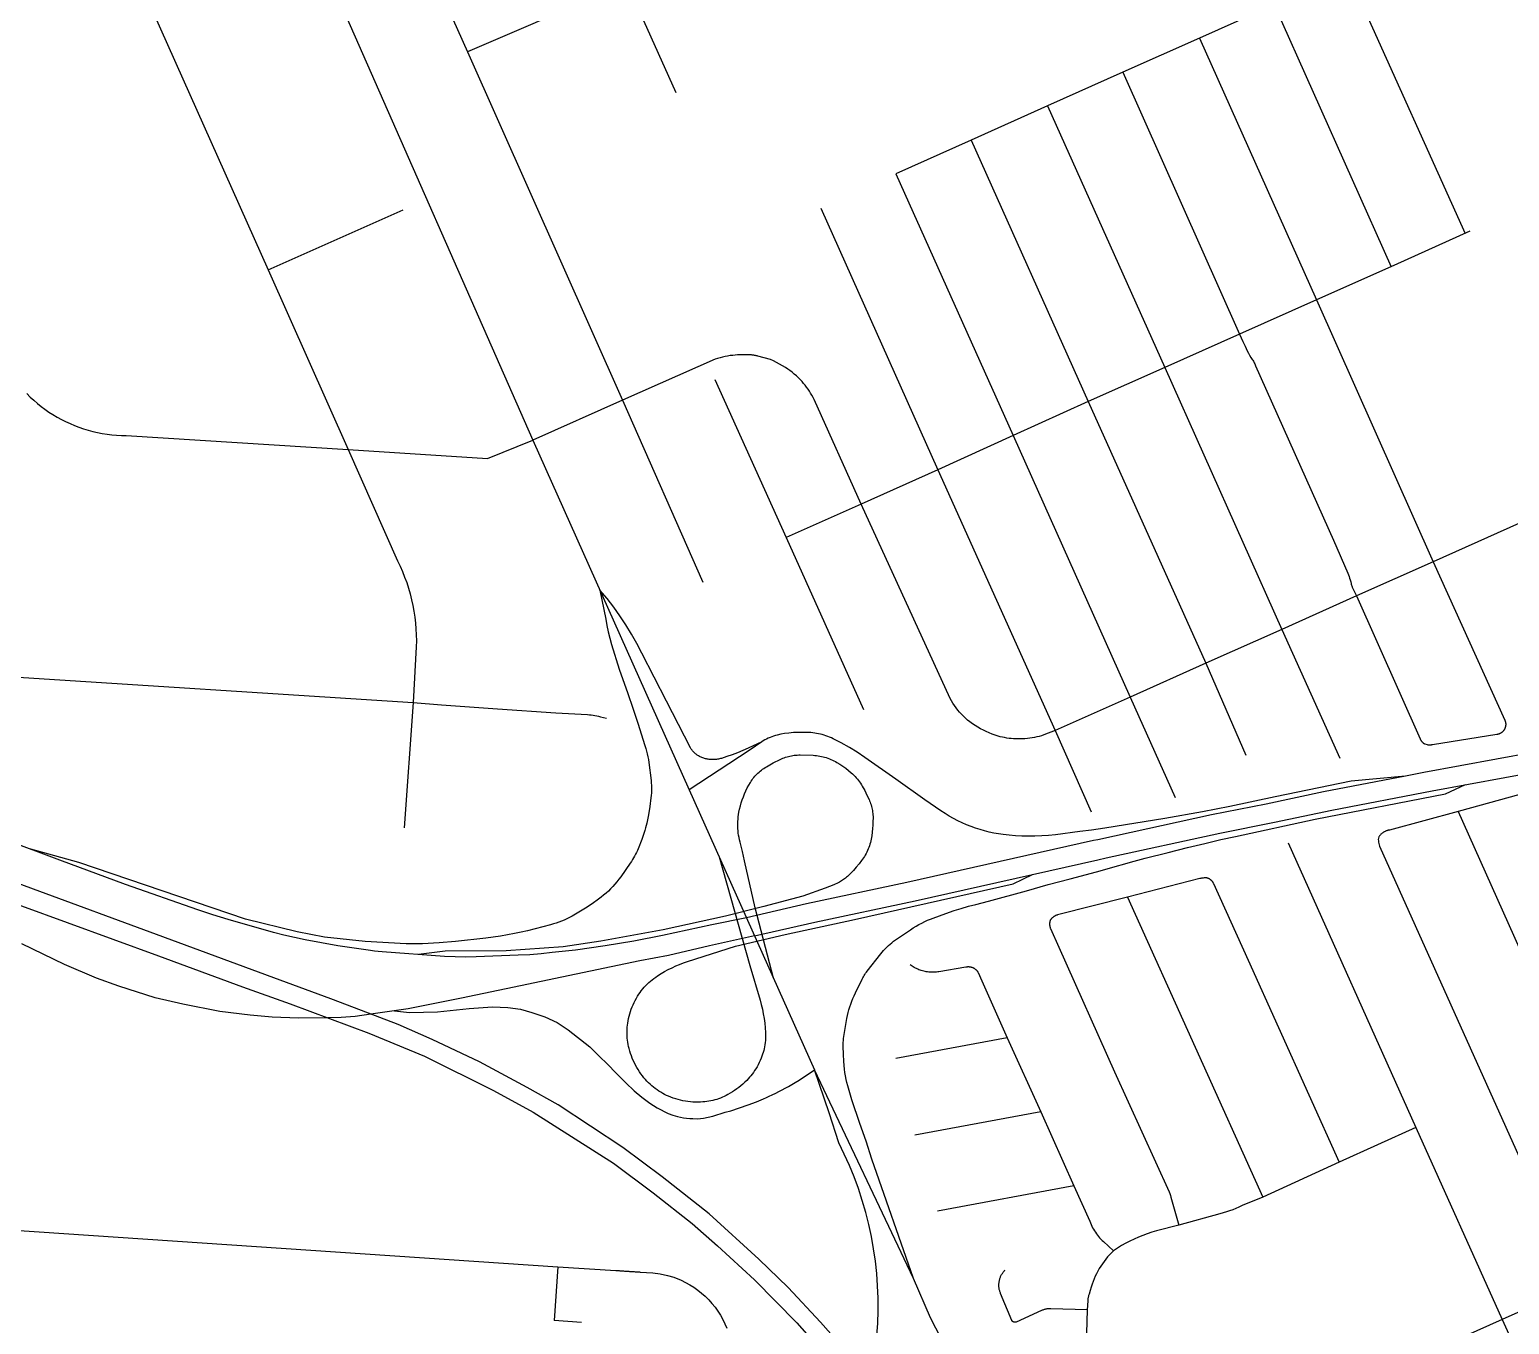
# Model space of a CAD drawing. Header units: inches. Extents: x 326453 to 344102, y 4677180 to 4689621.
# Drawn here: x 330396 to 331917, y 4681472 to 4682803 of the extents above; entities that cross this region are included whole.
import ezdxf

# ---------------------------------------------------------------- set-up
doc = ezdxf.new("R2010")
doc.units = ezdxf.units.IN
doc.header["$MEASUREMENT"] = 0
doc.layers.add('Street_Centreline', color=7, linetype='Continuous')

msp = doc.modelspace()

# ---------------------------------------------------------------- linework, layer by layer
at = {"layer": 'Street_Centreline'}
for p, q in [((330551.6279, 4683202.1796), (330913.2734, 4682380.9958)), ((330726.4442, 4683049.1559), (330846.1194, 4682780.1056)), ((330451.9492, 4682980.1008), (330641.1044, 4682556.1512)), ((331750.8687, 4682862.4688), (331871.9131, 4682593.5328)), ((331009.1588, 4682852.4309), (331060.4657, 4682738.5296)), ((331675.4043, 4682828.5156), (331598.8693, 4682794.397)), ((331675.4043, 4682828.5156), (331795.7328, 4682559.2574)), ((331598.8693, 4682794.397), (331519.9218, 4682759.1514)), ((331598.8693, 4682794.397), (331719.1978, 4682525.1388)), ((330846.1194, 4682780.1056), (331005.3932, 4682421.9096)), ((331519.9218, 4682759.1514), (331442.626, 4682724.5481)), ((331519.9218, 4682759.1514), (331640.0588, 4682490.0536)), ((331442.626, 4682724.5481), (331364.1121, 4682689.3996)), ((331442.626, 4682724.5481), (331563.0288, 4682455.5956)), ((331364.1121, 4682689.3996), (331286.7049, 4682654.7465)), ((331364.1121, 4682689.3996), (331484.4548, 4682420.5814)), ((331286.7049, 4682654.7465), (331407.0876, 4682385.8388)), ((330641.1044, 4682556.1512), (330779.9225, 4682617.866)), ((331209.3872, 4682619.6064), (331329.5788, 4682350.4134)), ((331876.835, 4682595.7481), (331798.5822, 4682560.5276)), ((330641.1044, 4682556.1512), (330723.4825, 4682371.1873)), ((331798.5822, 4682560.5276), (331719.1978, 4682525.1388)), ((331719.1978, 4682525.1388), (331640.0588, 4682490.0536)), ((331719.1978, 4682525.1388), (331838.962, 4682255.8552)), ((331640.0588, 4682490.0536), (331563.0288, 4682455.5956)), ((331563.0288, 4682455.5956), (331484.4548, 4682420.5814)), ((331563.0288, 4682455.5956), (331683.5392, 4682186.3171)), ((331100.4529, 4682443.2583), (331173.7377, 4682280.951)), ((331005.3932, 4682421.9096), (330913.2734, 4682380.9958)), ((331005.3932, 4682421.9096), (331088.0282, 4682234.8773)), ((331484.4548, 4682420.5814), (331407.0876, 4682385.8388)), ((331484.4548, 4682420.5814), (331605.3045, 4682151.6092)), ((330913.2734, 4682380.9958), (331074.0646, 4682021.2366)), ((331407.0876, 4682385.8388), (331329.5788, 4682350.4134)), ((331407.0876, 4682385.8388), (331527.6384, 4682116.5652)), ((331329.5788, 4682350.4134), (331251.0134, 4682315.0414)), ((331329.5788, 4682350.4134), (331450.2877, 4682082.4135)), ((331997.8011, 4682326.986), (331838.962, 4682255.8552)), ((331251.0134, 4682315.0414), (331173.7377, 4682280.951)), ((331173.7377, 4682280.951), (331253.2774, 4682104.0065)), ((331838.962, 4682255.8552), (331760.2792, 4682220.6516)), ((331760.2792, 4682220.6516), (331683.5392, 4682186.3171)), ((331683.5392, 4682186.3171), (331605.3045, 4682151.6092)), ((331683.5392, 4682186.3171), (331742.9541, 4682053.8296)), ((330180.464, 4682150.0322), (330790.1912, 4682111.0952)), ((331605.3045, 4682151.6092), (331527.6384, 4682116.5652)), ((331605.3045, 4682151.6092), (331646.5851, 4682056.799)), ((331527.6384, 4682116.5652), (331450.2877, 4682082.4135)), ((331527.6384, 4682116.5652), (331573.8856, 4682013.2628)), ((330790.1912, 4682111.0952), (330780.9859, 4681982.1047)), ((331450.2877, 4682082.4135), (331487.4177, 4681998.579)), ((331074.0646, 4682021.2366), (331202.9767, 4681733.2636)), ((331864.8291, 4681999.0388), (332066.6149, 4681547.0785)), ((331689.8125, 4681966.6539), (331821.4084, 4681674.036)), ((331524.9076, 4681910.8337), (331663.9606, 4681602.4594)), ((331400.8836, 4681766.1519), (331286.6596, 4681744.8797)), ((331400.8836, 4681766.1519), (331435.5751, 4681690.3098)), ((331304.6149, 4681518.8207), (331202.9767, 4681733.2636)), ((331435.5751, 4681690.3098), (331306.1381, 4681666.227)), ((331435.5751, 4681690.3098), (331469.611, 4681614.1287)), ((331821.4084, 4681674.036), (331742.4507, 4681638.2888)), ((331821.4084, 4681674.036), (331910.1284, 4681476.7548)), ((331742.4507, 4681638.2888), (331663.9606, 4681602.4594)), ((331469.611, 4681614.1287), (331329.4485, 4681588.0827)), ((330375.1892, 4681568.6701), (330938.8661, 4681530.8849)), ((330938.8661, 4681530.8849), (330935.2968, 4681475.5143)), ((331987.178, 4681511.3288), (331910.1284, 4681476.7548)), ((330963.3086, 4681473.6779), (330935.2968, 4681475.5143)), ((331483.388, 4681486.522), (331481.2292, 4681414.656)), ((331910.1284, 4681476.7548), (331831.984, 4681441.6896)), ((331910.1284, 4681476.7548), (332080.3971, 4681099.9895))]:
    msp.add_line(p, q, dxfattribs=at)
for points in [[(330932.1367, 4682817.0938), (330913.2476, 4682808.9275), (330862.9074, 4682787.5563), (330846.1194, 4682780.1056)], [(331640.0588, 4682490.0536), (331643.4889, 4682482.2045), (331645.6448, 4682477.4419), (331647.9242, 4682472.7372), (331649.1086, 4682470.461), (331650.3633, 4682468.2228), (331651.6871, 4682466.0248), (331653.0787, 4682463.869), (331653.6444, 4682462.9922), (331654.1823, 4682462.098), (331654.6917, 4682461.1873), (331655.1721, 4682460.261), (331655.6231, 4682459.32), (331656.0442, 4682458.3652), (331656.4351, 4682457.3977), (331736.5049, 4682277.9144), (331751.1955, 4682244.2289), (331751.9212, 4682242.4865), (331752.5886, 4682240.721), (331753.1971, 4682238.9343), (331753.7459, 4682237.1284), (331754.2344, 4682235.3052), (331754.6622, 4682233.4668), (331754.7715, 4682232.9949), (331754.8954, 4682232.5267), (331755.0339, 4682232.0625), (331755.1868, 4682231.6028), (331755.354, 4682231.1482), (331755.5353, 4682230.699), (331755.7305, 4682230.2557), (331755.9394, 4682229.8186), (331760.2792, 4682220.6516)], [(331251.0134, 4682315.0414), (331202.5225, 4682422.6762), (331201.4154, 4682424.9011), (331200.2373, 4682427.0891), (331198.9894, 4682429.2381), (331197.6729, 4682431.3458), (331196.2893, 4682433.4101), (331194.8399, 4682435.4287), (331193.3263, 4682437.3996), (331191.7501, 4682439.3208), (331190.1128, 4682441.1903), (331188.4162, 4682443.006), (331186.4015, 4682445.023), (331184.3217, 4682446.9728), (331182.1791, 4682448.8533), (331179.9759, 4682450.6625), (331177.7146, 4682452.3985), (331175.3976, 4682454.0594), (331173.0274, 4682455.6435), (331170.0816, 4682457.4761), (331167.0734, 4682459.2044), (331164.0064, 4682460.8263), (331160.8845, 4682462.3396), (331157.7115, 4682463.7427), (331144.6585, 4682467.1817), (331143.8547, 4682467.4447), (331143.0426, 4682467.681), (331142.2231, 4682467.8904), (331141.3971, 4682468.0725), (331140.5656, 4682468.2272), (331139.7294, 4682468.3544), (331138.8895, 4682468.4538), (331138.0467, 4682468.5253), (331137.202, 4682468.569), (331136.3564, 4682468.5847), (331135.5106, 4682468.5724), (331134.6658, 4682468.5322), (331133.8227, 4682468.4641), (331131.3486, 4682468.5996), (331128.8713, 4682468.6534), (331126.3936, 4682468.6257), (331123.9181, 4682468.5163), (331121.4476, 4682468.3254), (331118.8198, 4682468.1005), (331116.2011, 4682467.7869), (331113.5945, 4682467.3849), (331111.003, 4682466.8949), (331108.4296, 4682466.3176), (331105.8771, 4682465.6535), (331103.3486, 4682464.9035), (331100.8469, 4682464.0684), (331005.3932, 4682421.9096)], [(330392.9092, 4682428.7529), (330396.4336, 4682425.2675), (330400.0769, 4682421.9065), (330403.8348, 4682418.6741), (330407.7027, 4682415.5742), (330411.676, 4682412.6105), (330415.7498, 4682409.7867), (330419.9192, 4682407.106), (330424.1792, 4682404.5717), (330428.5246, 4682402.187), (330432.9503, 4682399.9546), (330437.4509, 4682397.8773), (330442.0208, 4682395.9576), (330446.6547, 4682394.1978), (330451.347, 4682392.6), (330456.0919, 4682391.1661), (330460.8837, 4682389.8979), (330465.7167, 4682388.7969), (330470.5851, 4682387.8645), (330475.4828, 4682387.1017), (330480.4041, 4682386.5095), (330485.3431, 4682386.0886), (330490.2936, 4682385.8395), (330495.2498, 4682385.7625), (330723.4825, 4682371.1873)], [(330723.4825, 4682371.1873), (330866.7046, 4682361.9559), (330913.2734, 4682380.9958)], [(330723.4825, 4682371.1873), (330774.1544, 4682256.8376), (330776.7955, 4682251.3431), (330779.2521, 4682245.7637), (330781.5217, 4682240.1056), (330783.6016, 4682234.3751), (330785.4895, 4682228.5785), (330787.1834, 4682222.7223), (330788.6814, 4682216.8129), (330789.9818, 4682210.8569), (330791.0832, 4682204.8609), (330791.9843, 4682198.8316), (330792.6842, 4682192.7756), (330793.182, 4682186.6997), (330793.4773, 4682180.6106), (330793.5696, 4682174.515), (330793.459, 4682168.4197), (330790.1912, 4682111.0952)], [(331450.2877, 4682082.4135), (331438.5989, 4682077.7583), (331436.2595, 4682076.9929), (331433.8961, 4682076.3055), (331431.5111, 4682075.6968), (331429.1073, 4682075.1675), (331426.6873, 4682074.718), (331424.2537, 4682074.3491), (331421.8092, 4682074.0609), (331419.3565, 4682073.8539), (331416.8983, 4682073.7283), (331414.4373, 4682073.6842), (331412.1331, 4682073.6434), (331409.8286, 4682073.6762), (331407.5265, 4682073.7826), (331405.2289, 4682073.9624), (331402.9382, 4682074.2155), (331400.6567, 4682074.5416), (331398.3869, 4682074.9404), (331396.1309, 4682075.4115), (331393.8911, 4682075.9544), (331391.6698, 4682076.5685), (331388.5862, 4682077.5876), (331385.5372, 4682078.7058), (331382.5258, 4682079.9217), (331379.5553, 4682081.2342), (331376.6286, 4682082.6419), (331373.7489, 4682084.1433), (331370.9192, 4682085.7369), (331368.1423, 4682087.421), (331365.4213, 4682089.1938), (331362.7589, 4682091.0535), (331360.1579, 4682092.9982), (331358.0631, 4682094.9345), (331356.0327, 4682096.9383), (331354.0691, 4682099.0075), (331352.1743, 4682101.1399), (331350.3502, 4682103.3332), (331348.599, 4682105.585), (331346.9224, 4682107.893), (331345.3223, 4682110.2546), (331343.8003, 4682112.6673), (331342.3582, 4682115.1285), (331251.0134, 4682315.0414)], [(331838.962, 4682255.8552), (331912.709, 4682092.8695), (331912.8531, 4682092.5362), (331912.9855, 4682092.1981), (331913.1061, 4682091.8557), (331913.2147, 4682091.5092), (331913.3112, 4682091.1592), (331913.3955, 4682090.806), (331913.4675, 4682090.4501), (331913.527, 4682090.092), (331913.5741, 4682089.7319), (331913.6086, 4682089.3705), (331913.6306, 4682089.0081), (331913.6399, 4682088.6451), (331913.6367, 4682088.282), (331913.6208, 4682087.9193), (331913.5923, 4682087.5573), (331913.5513, 4682087.1966), (331913.4977, 4682086.8374), (331913.4317, 4682086.4804), (331913.3533, 4682086.1259), (331913.2627, 4682085.7743), (331913.1599, 4682085.426), (331913.0451, 4682085.0816), (331912.9183, 4682084.7413), (331912.7798, 4682084.4057), (331912.6298, 4682084.0751), (331912.4683, 4682083.7499), (331912.2957, 4682083.4305), (331912.112, 4682083.1173), (331911.9176, 4682082.8106), (331911.7126, 4682082.5109), (331911.4973, 4682082.2185), (331911.272, 4682081.9338), (331911.037, 4682081.657), (331910.7925, 4682081.3886), (331910.5388, 4682081.1289), (331910.2762, 4682080.8781), (331910.0051, 4682080.6366), (331909.7257, 4682080.4047), (331909.4385, 4682080.1826), (331909.1437, 4682079.9706), (331908.8417, 4682079.769), (331908.5329, 4682079.5781), (331908.2176, 4682079.3979), (331907.8963, 4682079.2289), (331907.5693, 4682079.071), (331907.237, 4682078.9247), (331906.8999, 4682078.79), (331906.5582, 4682078.6671), (331906.2125, 4682078.5561), (331905.8631, 4682078.4572), (331905.5105, 4682078.3705), (331905.1552, 4682078.2961), (331904.7974, 4682078.2342), (331904.4377, 4682078.1846), (331838.3552, 4682067.6438), (331837.9796, 4682067.5526), (331837.6012, 4682067.4739), (331837.2203, 4682067.4078), (331836.8375, 4682067.3544), (331836.4531, 4682067.3136), (331836.0676, 4682067.2857), (331835.6814, 4682067.2706), (331835.2949, 4682067.2682), (331834.9085, 4682067.2787), (331834.5226, 4682067.302), (331834.1378, 4682067.3381), (331833.7544, 4682067.3869), (331833.3728, 4682067.4484), (331830.6862, 4682068.3274)], [(330982.2761, 4682226.6071), (330988.2837, 4682196.6493), (330989.522, 4682190.1364), (330990.9363, 4682183.6594), (330992.5254, 4682177.223), (330994.2882, 4682170.832), (331002.1454, 4682145.4781), (331010.9022, 4682120.4207), (331016.2475, 4682105.2642), (331021.1358, 4682089.9542), (331028.5786, 4682066.754), (331029.4895, 4682063.9167), (331030.3083, 4682061.0514), (331031.034, 4682058.1611), (331031.6659, 4682055.2489), (331032.2034, 4682052.3178), (331032.6458, 4682049.3709), (331034.8835, 4682031.0243), (331035.1251, 4682028.4449), (331035.2814, 4682025.859), (331035.3523, 4682023.2693), (331035.3378, 4682020.6787), (331035.2377, 4682018.09), (331035.0524, 4682015.506), (331034.7818, 4682012.9296), (331033.605, 4682004.2975), (331032.1803, 4681995.7028), (331030.5091, 4681987.1526), (331029.9216, 4681984.5877), (331029.2434, 4681982.0452), (331028.4755, 4681979.5284), (331025.2274, 4681970.068), (331021.663, 4681960.7221), (331020.8424, 4681958.7741), (331019.9539, 4681956.856), (331018.9988, 4681954.9703), (331017.9849, 4681953.1179), (331016.9178, 4681951.2956), (331015.7984, 4681949.505), (331014.6276, 4681947.7475), (331013.4065, 4681946.0246), (331003.6453, 4681931.9961), (331001.7406, 4681929.3537), (330999.749, 4681926.7762), (330997.6727, 4681924.2665), (330995.5139, 4681921.8272), (330993.2752, 4681919.4612), (330990.9588, 4681917.1711), (330988.5676, 4681914.9594), (330986.104, 4681912.8285), (330983.5708, 4681910.7808), (330980.9708, 4681908.8186), (330974.3513, 4681904.1468), (330967.5922, 4681899.6793), (330960.6998, 4681895.4204), (330953.6806, 4681891.3739), (330951.0576, 4681889.9702), (330948.3903, 4681888.6528), (330945.6814, 4681887.423), (330942.9338, 4681886.2822), (330940.1506, 4681885.2316), (330937.3345, 4681884.2723), (330934.4887, 4681883.4053), (330931.6162, 4681882.6315), (330907.7451, 4681876.4044), (330901.2119, 4681874.8185), (330894.6285, 4681873.4564), (330879.9197, 4681870.8993), (330865.1415, 4681868.7802), (330833.7578, 4681865.197), (330816.8613, 4681863.7993), (330799.9267, 4681862.9851), (330782.9741, 4681862.7557), (330741.0749, 4681865.3787), (330698.9328, 4681869.7365), (330671.0564, 4681875.2495), (330618.0361, 4681888.3983), (330446.614, 4681946.3955), (330397.1185, 4681960.1504)], [(331148.6104, 4682070.6669), (331134.5757, 4682064.058), (331129.2361, 4682061.6442), (331123.8241, 4682059.3973), (331118.345, 4682057.3195), (331112.8041, 4682055.4128), (331107.2066, 4682053.6791), (331106.1931, 4682053.4004), (331105.1709, 4682053.1555), (331104.1412, 4682052.9445), (331103.105, 4682052.7678), (331102.0635, 4682052.6254), (331101.018, 4682052.5176), (331099.9694, 4682052.4445), (331098.9189, 4682052.4061), (331097.8678, 4682052.4025), (331096.8172, 4682052.4337), (331095.7681, 4682052.4996), (331094.7218, 4682052.6003), (331093.6794, 4682052.7355), (331092.7357, 4682052.8905), (331091.7978, 4682053.0779), (331090.867, 4682053.2975), (331089.9443, 4682053.549), (331089.0308, 4682053.8322), (331088.1276, 4682054.1466), (331087.2357, 4682054.492), (331086.3563, 4682054.8678), (331085.4903, 4682055.2738), (331084.6389, 4682055.7093), (331083.8029, 4682056.1738), (331082.9834, 4682056.6669), (331082.3675, 4682057.0664), (331081.7651, 4682057.4859), (331081.1767, 4682057.925), (331080.6032, 4682058.3832), (331080.045, 4682058.8601), (331079.5028, 4682059.355), (331078.9772, 4682059.8675), (331078.4688, 4682060.397), (331077.978, 4682060.943), (331077.5055, 4682061.5048), (331077.0517, 4682062.0819), (331076.6171, 4682062.6735), (331076.2022, 4682063.2792), (331075.8075, 4682063.8982), (331075.4334, 4682064.5298), (331050.698, 4682112.3831), (331025.4894, 4682161.8432), (331020.2867, 4682171.6739), (331014.7838, 4682181.3398), (331008.9859, 4682190.8316), (331002.8985, 4682200.1405), (330996.5275, 4682209.2575), (330989.8787, 4682218.174), (330982.2761, 4682226.6071)], [(331760.2792, 4682220.6516), (331825.7206, 4682073.6936), (331825.8487, 4682073.3783), (331825.9876, 4682073.0676), (331826.1371, 4682072.7618), (331826.297, 4682072.4613), (331826.4671, 4682072.1666), (331826.6472, 4682071.8778), (331826.8371, 4682071.5954), (331827.0366, 4682071.3196), (331827.2455, 4682071.0509), (331827.4635, 4682070.7895), (331827.6903, 4682070.5358), (331827.9257, 4682070.29), (331828.1695, 4682070.0524), (331828.4212, 4682069.8233), (331828.6806, 4682069.6031), (331828.9475, 4682069.3918), (331829.2215, 4682069.1899), (331829.5022, 4682068.9975), (331829.7894, 4682068.8148), (331830.0827, 4682068.6421), (331830.3817, 4682068.4796), (331830.6862, 4682068.3274)], [(332637.9128, 4682209.9389), (332571.2443, 4682195.013), (332479.7291, 4682171.9458), (332419.427, 4682158.1706), (332346.4679, 4682141.6931), (332284.5876, 4682127.9132), (332224.0592, 4682114.9525), (332160.8603, 4682101.7269), (332114.2631, 4682091.0634), (332070.0457, 4682082.6401), (331941.6592, 4682059.5915), (331829.4824, 4682039.0809), (331810.6231, 4682035.4432), (331726.3268, 4682019.1836), (331667.443, 4682006.6971), (331611.1315, 4681995.4167), (331494.2308, 4681970.0444), (331489.9413, 4681969.0825)], [(331494.1863, 4681949.4103), (331502.8423, 4681951.3513), (331619.7429, 4681976.7236), (331676.0545, 4681988.004), (331734.9389, 4682000.4906), (331838.0939, 4682020.3879), (331950.2706, 4682040.8985), (332078.6572, 4682063.947), (332122.8746, 4682072.3703), (332169.347, 4682081.7589), (332232.6707, 4682096.2594), (332293.1991, 4682109.2202), (332355.0794, 4682123.0001), (332428.0385, 4682139.4775), (332489.7651, 4682151.9318), (332581.3951, 4682172.171), (332648.3797, 4682186.5609)], [(330790.1912, 4682111.0952), (330819.4343, 4682108.5709), (330876.8687, 4682104.7196), (330936.9594, 4682100.5671), (330969.672, 4682098.7136), (330971.5634, 4682098.5764), (330973.4496, 4682098.3794), (330975.3286, 4682098.1229), (330977.1986, 4682097.8072), (330979.0577, 4682097.4324), (330980.9039, 4682096.999), (330982.7356, 4682096.5075), (330989.0908, 4682094.8308)], [(331148.6104, 4682070.6669), (331135.7709, 4682061.8537), (331074.0646, 4682021.2366)], [(331487.5992, 4681979.9367), (331475.8756, 4681978.3917), (331450.7472, 4681975.0777), (331443.6686, 4681974.3825), (331436.5722, 4681973.9024), (331429.4644, 4681973.638), (331422.3519, 4681973.5894), (331415.9735, 4681973.7364), (331409.6022, 4681974.0707), (331403.2435, 4681974.592), (331396.9028, 4681975.2999), (331392.0982, 4681975.9917), (331387.3201, 4681976.8478), (331382.5741, 4681977.867), (331377.8659, 4681979.0483), (331373.2009, 4681980.3902), (331368.5847, 4681981.8912), (331364.0225, 4681983.5495), (331359.3721, 4681985.415), (331354.7826, 4681987.4258), (331350.2586, 4681989.58), (331345.8046, 4681991.8754), (331341.425, 4681994.3096), (331337.1241, 4681996.8804), (331332.9061, 4681999.5852), (331316.3781, 4682010.9339), (331286.7209, 4682032.2349), (331254.8323, 4682054.7101), (331246.8974, 4682059.9333), (331238.7847, 4682064.8761), (331230.5044, 4682069.5325), (331222.0664, 4682073.8967), (331220.2706, 4682074.75), (331218.448, 4682075.5444), (331216.6006, 4682076.279), (331214.7302, 4682076.9532), (331212.8388, 4682077.5662), (331210.9286, 4682078.1174), (331209.0014, 4682078.606), (331207.0593, 4682079.0318), (331205.1044, 4682079.3941), (331203.1387, 4682079.6926), (331201.1644, 4682079.9271), (331199.1835, 4682080.0971), (331194.6848, 4682080.3322), (331190.1806, 4682080.4127), (331185.6763, 4682080.3386), (331181.1773, 4682080.1099), (331176.6887, 4682079.7269), (331172.2159, 4682079.19), (331168.3635, 4682078.5317), (331164.5622, 4682077.6236), (331162.6857, 4682077.0771), (331160.8281, 4682076.4697), (331158.9914, 4682075.8019), (331157.1773, 4682075.0747), (331155.388, 4682074.2886), (331153.6252, 4682073.4447), (331151.8909, 4682072.5436), (331150.1869, 4682071.5865), (331148.6104, 4682070.6669)], [(331160.8121, 4681827.454), (331142.0175, 4681899.8784), (331130.987, 4681948.2842), (331128.8044, 4681957.916), (331126.3852, 4681967.4808), (331125.8085, 4681969.8061), (331125.3125, 4681972.1477), (331124.8976, 4681974.5029), (331124.5643, 4681976.8692), (331124.313, 4681979.244), (331124.1438, 4681981.6245), (331124.0568, 4681984.0081), (331124.0522, 4681986.3923), (331124.1298, 4681988.7743), (331124.2894, 4681991.1515), (331124.5307, 4681993.5212), (331124.8535, 4681995.8809), (331125.2573, 4681998.2278), (331125.9325, 4682001.4666), (331126.7233, 4682004.6791), (331127.6287, 4682007.8614), (331128.6474, 4682011.0097), (331129.7779, 4682014.12), (331131.0188, 4682017.1885), (331132.3684, 4682020.2116), (331133.8248, 4682023.1855), (331135.3862, 4682026.1065), (331137.0506, 4682028.9711), (331137.8724, 4682030.2789), (331138.7384, 4682031.5585), (331139.6475, 4682032.8084), (331140.5987, 4682034.0272), (331141.5909, 4682035.2136), (331142.623, 4682036.3661), (331143.6937, 4682037.4835), (331144.8019, 4682038.5645), (331145.9464, 4682039.6078), (331147.1257, 4682040.6124), (331148.3385, 4682041.577), (331149.5835, 4682042.5005), (331150.8593, 4682043.382), (331152.1644, 4682044.2203), (331153.4973, 4682045.0146), (331160.5274, 4682048.8925), (331167.6808, 4682052.5349), (331169.05, 4682053.1758), (331170.44, 4682053.7712), (331171.8494, 4682054.3203), (331173.2766, 4682054.8226), (331174.72, 4682055.2774), (331176.1779, 4682055.6843), (331177.6489, 4682056.0429), (331179.1313, 4682056.3527), (331180.6233, 4682056.6133), (331182.1235, 4682056.8245), (331183.6301, 4682056.9861), (331185.1415, 4682057.0978), (331186.6559, 4682057.1596), (331188.1718, 4682057.1713), (331201.6184, 4682056.8021), (331203.3186, 4682056.6957), (331205.0146, 4682056.5337), (331206.7047, 4682056.3162), (331208.3868, 4682056.0436), (331210.0593, 4682055.7161), (331211.7204, 4682055.334), (331213.3681, 4682054.8978), (331215.0008, 4682054.4079), (331216.6167, 4682053.8649), (331218.214, 4682053.2693), (331219.7911, 4682052.6218), (331221.3462, 4682051.9231), (331222.8776, 4682051.1739), (331224.3836, 4682050.375), (331225.8628, 4682049.5274), (331228.9773, 4682047.6004), (331232.023, 4682045.5668), (331234.9963, 4682043.4289), (331237.8935, 4682041.1893), (331240.7112, 4682038.8508), (331242.0602, 4682037.6496), (331243.3663, 4682036.402), (331244.6279, 4682035.1097), (331245.8435, 4682033.7742), (331247.0115, 4682032.3971), (331248.1306, 4682030.9802), (331249.1993, 4682029.5252), (331250.2164, 4682028.034), (331251.1805, 4682026.5083), (331252.0906, 4682024.95), (331254.5196, 4682020.4754), (331256.8246, 4682015.9356), (331259.0037, 4682011.334), (331259.6049, 4682009.9583), (331260.1605, 4682008.5638), (331260.6697, 4682007.152), (331261.1321, 4682005.7244), (331261.5471, 4682004.2827), (331261.9143, 4682002.8284), (331262.2334, 4682001.3631), (331262.5039, 4681999.8884), (331262.7256, 4681998.4059), (331262.8982, 4681996.9172), (331263.0216, 4681995.424), (331263.0956, 4681993.928), (331263.1203, 4681992.4307), (331263.0637, 4681988.7454), (331262.8947, 4681985.0641), (331262.6134, 4681981.39), (331262.22, 4681977.7267), (331261.7151, 4681974.0776), (331261.099, 4681970.4461), (331260.7545, 4681968.7458), (331260.354, 4681967.0583), (331259.8978, 4681965.3854), (331259.3865, 4681963.7292), (331258.8206, 4681962.0913), (331258.2009, 4681960.4736), (331257.528, 4681958.8779), (331256.8027, 4681957.3059), (331256.0257, 4681955.7594), (331255.198, 4681954.24), (331254.3204, 4681952.7496), (331253.394, 4681951.2896), (331252.4198, 4681949.8618), (331251.3989, 4681948.4678), (331248.7074, 4681945.0386), (331245.904, 4681941.702), (331242.9916, 4681938.4618), (331239.9738, 4681935.3216), (331236.8539, 4681932.2849), (331235.8987, 4681931.4156), (331234.9151, 4681930.5791), (331233.9043, 4681929.7764), (331232.8674, 4681929.0085), (331231.8055, 4681928.2761), (331230.7199, 4681927.5801), (331229.6118, 4681926.9213), (331228.4823, 4681926.3004), (331227.3327, 4681925.7181), (331222.9611, 4681923.6859), (331218.5256, 4681921.8029), (331214.0312, 4681920.0713), (331190.9095, 4681912.0691), (331150.768, 4681901.453), (331111.3796, 4681891.4523), (331047.2303, 4681877.2037), (330983.2882, 4681865.6971), (330944.3958, 4681859.8268), (330885.7404, 4681855.5822), (330823.0104, 4681855.5128), (330795.5897, 4681851.8482)], [(331810.6231, 4682035.4432), (331754.6208, 4682030.2221), (331676.6669, 4682014.2488), (331629.9913, 4682004.1542), (331601.7445, 4681998.6791), (331562.9846, 4681991.8585), (331501.4689, 4681981.7646), (331487.5992, 4681979.9367)], [(331496.6429, 4681938.0254), (331502.5403, 4681939.6366), (331531.7467, 4681948.0942), (331543.0557, 4681950.8751), (331566.53, 4681956.8772), (331586.4559, 4681962.0609), (331604.1981, 4681966.1533), (331620.597, 4681970.2451), (331635.74, 4681973.2872), (331717.9, 4681991.2937), (331851.5751, 4682017.301), (331872.3865, 4682026.658)], [(331958.3633, 4682021.6477), (331957.8089, 4682021.8364), (331957.2484, 4682022.006), (331956.6824, 4682022.1564), (331956.1116, 4682022.2874), (331955.5366, 4682022.3988), (331954.9582, 4682022.4905), (331954.377, 4682022.5624), (331953.7937, 4682022.6144), (331953.2089, 4682022.6465), (331952.6234, 4682022.6585), (331952.0378, 4682022.6506), (331951.4528, 4682022.6226), (331950.8691, 4682022.5747), (331950.2874, 4682022.5069), (331949.7083, 4682022.4192), (331949.1326, 4682022.3119), (331948.5609, 4682022.1849), (331947.9939, 4682022.0384), (331864.8291, 4681999.0388)], [(331302.9927, 4681356.2106), (331281.7011, 4681386.5645), (331263.6059, 4681410.1135), (331235.5547, 4681444.1807), (331209.2503, 4681473.9202), (331175.8709, 4681509.644), (331145.7568, 4681538.6582), (331094.6556, 4681585.2144), (331046.4006, 4681623.4768), (331005.7648, 4681653.5791), (330939.2545, 4681697.2108), (330907.3264, 4681715.3447), (330858.3458, 4681741.4574), (330809.9575, 4681764.595), (330774.764, 4681779.8274), (330737.0308, 4681794.3345), (330705.4655, 4681806.4842), (330646.9637, 4681828.1168), (330526.5076, 4681872.3634), (330399.7376, 4681919.2328), (330334.2392, 4681943.3661), (330262.2558, 4681969.769), (330170.5863, 4682003.7795)], [(331132.9178, 4681889.7662), (331097.4146, 4681882.4446), (331046.6271, 4681871.5886), (331017.1691, 4681865.7468), (330987.7525, 4681860.9444), (330957.2293, 4681856.2823), (330933.2169, 4681853.8453), (330921.8579, 4681852.6593), (330910.1353, 4681851.7001), (330898.3792, 4681851.1205), (330855.1202, 4681849.4505), (330844.2792, 4681849.243), (330833.4384, 4681849.3852), (330822.6103, 4681849.8718), (330758.3289, 4681854.5736), (330754.3763, 4681854.9699), (330750.4404, 4681855.4896), (330746.5276, 4681856.1385), (330712.7044, 4681861.0121), (330679.3431, 4681867.1817), (330668.3607, 4681869.4226), (330657.4426, 4681871.9436), (330646.53, 4681874.6892), (330600.1438, 4681887.9137), (330584.3751, 4681892.7793), (330568.8628, 4681897.8419), (330494.6348, 4681923.9827), (330426.9555, 4681949.0527), (330312.0524, 4681991.79)], [(331864.8291, 4681999.0388), (331794.084, 4681979.927), (331793.514, 4681979.8166), (331792.948, 4681979.6867), (331792.3868, 4681979.5375), (331791.8311, 4681979.3691), (331791.2814, 4681979.1818), (331790.7385, 4681978.9759), (331790.2029, 4681978.7514), (331789.6754, 4681978.5087), (331789.1565, 4681978.2481), (331788.6468, 4681977.9699), (331788.1469, 4681977.6744), (331787.6574, 4681977.362), (331787.179, 4681977.033), (331786.712, 4681976.6878), (331786.2572, 4681976.3268), (331785.815, 4681975.9504), (331785.3859, 4681975.5592), (331784.9705, 4681975.1534), (331784.5693, 4681974.7337), (331784.1826, 4681974.3005), (331783.811, 4681973.8542), (331783.4549, 4681973.3956), (331783.1147, 4681972.925)], [(330169.1585, 4681982.6395), (330199.9136, 4681971.4174), (330292.0395, 4681937.1932), (330387.6965, 4681901.8355), (330528.4356, 4681850.7243), (330614.8653, 4681818.7486), (330663.7703, 4681801.2235), (330744.5546, 4681770.9863), (330801.7642, 4681747.312), (330872.8149, 4681711.9543), (330913.7229, 4681689.8173), (330996.3367, 4681637.4005), (331036.9371, 4681606.9622), (331077.2299, 4681575.294), (331103.2255, 4681552.3729), (331141.3653, 4681517.3227), (331184.7339, 4681473.0487), (331230.5631, 4681421.0883), (331279.1636, 4681357.792)], [(331489.9413, 4681969.0825), (331297.7487, 4681925.9855), (331194.5792, 4681903.904), (331132.9178, 4681889.7662)], [(331783.1147, 4681972.925), (331782.5099, 4681970.3061), (331782.7171, 4681968.8715), (331782.9716, 4681967.4445), (331783.2731, 4681966.0266), (331783.6213, 4681964.6195), (331784.0159, 4681963.2247), (331987.178, 4681511.3288)], [(331104.8475, 4681952.4716), (331136.5798, 4681840.7679), (331146.9676, 4681805.0032), (331148.2314, 4681800.3655), (331149.3405, 4681795.6883), (331150.2934, 4681790.9769), (331151.0892, 4681786.2364), (331151.7271, 4681781.472), (331152.2062, 4681776.6891), (331152.5261, 4681771.8929), (331152.5968, 4681769.7738), (331152.597, 4681767.6536), (331152.5267, 4681765.5345), (331152.386, 4681763.4189), (331152.1751, 4681761.3091), (331151.8941, 4681759.2076), (331151.5433, 4681757.1165), (331151.1233, 4681755.0383), (331150.6697, 4681753.1229), (331150.1535, 4681751.2235), (331149.575, 4681749.3421), (331148.935, 4681747.4807), (331148.0658, 4681745.2054), (331147.1183, 4681742.9616), (331146.0936, 4681740.7519), (331144.9929, 4681738.5791), (331143.8177, 4681736.4457), (331142.5693, 4681734.3544), (331141.398, 4681732.5332), (331140.169, 4681730.7507), (331138.8833, 4681729.0084), (331137.5424, 4681727.3084), (331136.1477, 4681725.6522), (331134.7005, 4681724.0417), (331133.2024, 4681722.4784), (331131.2669, 4681720.5845), (331129.2715, 4681718.7539), (331127.2183, 4681716.9884), (331125.1093, 4681715.2898), (331122.9468, 4681713.66), (331120.7329, 4681712.1005), (331118.4701, 4681710.6131), (331116.1606, 4681709.1993), (331113.8068, 4681707.8605), (331111.9719, 4681706.8945), (331110.1061, 4681705.9897), (331108.2114, 4681705.147), (331106.2899, 4681704.3673), (331104.3438, 4681703.6515), (331102.3751, 4681703.0003), (331100.3859, 4681702.4145), (331098.3785, 4681701.8947), (331096.3551, 4681701.4414), (331094.3177, 4681701.0552), (331092.2687, 4681700.7365), (331090.2103, 4681700.4857), (331088.1448, 4681700.3029), (331085.5781, 4681700.162), (331083.0082, 4681700.1079), (331080.4379, 4681700.1408), (331077.8701, 4681700.2605), (331075.3079, 4681700.4669), (331072.7541, 4681700.7598), (331070.2117, 4681701.1389), (331067.6836, 4681701.6037), (331065.1726, 4681702.1537), (331062.6816, 4681702.7883), (331060.2135, 4681703.5067), (331057.7711, 4681704.3082), (331055.3572, 4681705.1917), (331052.9746, 4681706.1563), (331050.8909, 4681707.0834), (331048.8401, 4681708.081), (331046.8245, 4681709.1479), (331044.8464, 4681710.2829), (331042.9081, 4681711.4846), (331041.012, 4681712.7517), (331039.1601, 4681714.0828), (331037.3547, 4681715.4761), (331035.5978, 4681716.9302), (331033.8915, 4681718.4434), (331032.2378, 4681720.0138), (331030.6386, 4681721.6397), (331029.0957, 4681723.3192), (331027.611, 4681725.0503), (331025.9738, 4681727.0959), (331024.4069, 4681729.1958), (331022.9121, 4681731.3477), (331021.4911, 4681733.549), (331020.1455, 4681735.7972), (331018.8769, 4681738.0897), (331017.6867, 4681740.4239), (331016.5763, 4681742.7971), (331015.547, 4681745.2065), (331014.6, 4681747.6495), (331013.7363, 4681750.1232), (331012.957, 4681752.6247), (331012.2629, 4681755.1512), (331011.7495, 4681757.2998), (331011.3078, 4681759.4642), (331010.9383, 4681761.6421), (331010.6414, 4681763.831), (331010.4173, 4681766.0287), (331010.2664, 4681768.2325), (331010.1888, 4681770.4402), (331010.1847, 4681772.6492), (331010.2539, 4681774.8572), (331010.3965, 4681777.0616), (331010.6122, 4681779.26), (331010.9009, 4681781.4501), (331011.2622, 4681783.6294), (331011.7517, 4681786.073), (331012.323, 4681788.4988), (331012.9755, 4681790.9041), (331013.7084, 4681793.286), (331014.5209, 4681795.642), (331015.4121, 4681797.9694), (331016.3809, 4681800.2656), (331017.4263, 4681802.5279), (331018.5471, 4681804.7538), (331019.742, 4681806.9408), (331021.0098, 4681809.0865), (331022.2329, 4681811.0043), (331023.5215, 4681812.8787), (331024.8742, 4681814.7075), (331026.2892, 4681816.4884), (331027.765, 4681818.2193), (331029.2996, 4681819.8983), (331030.8914, 4681821.5232), (331032.5384, 4681823.0921), (331034.2385, 4681824.6032), (331035.9899, 4681826.0546), (331037.7904, 4681827.4447), (331039.6379, 4681828.7717), (331041.5301, 4681830.0341), (331045.1584, 4681832.2861), (331048.855, 4681834.4242), (331052.6164, 4681836.4463), (331056.4389, 4681838.3504), (331060.3187, 4681840.1346), (331064.2522, 4681841.7972), (331068.2355, 4681843.3367), (331072.2647, 4681844.7515), (331121.742, 4681860.4587), (331172.8269, 4681872.3868), (331243.9801, 4681887.8634), (331407.2835, 4681924.5753), (331427.1254, 4681934.3727)], [(331141.3193, 4681870.9983), (331203.1907, 4681885.211), (331306.3602, 4681907.2924), (331494.1863, 4681949.4103)], [(331304.6149, 4681518.8207), (331261.9456, 4681641.4467), (331255.9472, 4681659.8719), (331249.393, 4681678.1067), (331241.4295, 4681702.6573), (331239.2253, 4681709.6894), (331237.161, 4681716.7638), (331236.2689, 4681720.1535), (331235.49, 4681723.571), (331234.8253, 4681727.0125), (331234.2754, 4681730.4743), (331233.8411, 4681733.9524), (331233.1214, 4681741.76), (331232.647, 4681749.5863), (331232.4182, 4681757.4236), (331232.4213, 4681759.5027), (331232.4867, 4681761.5807), (331232.6142, 4681763.6559), (331232.8038, 4681765.7263), (331233.0554, 4681767.79), (331233.3686, 4681769.8454), (331236.2142, 4681786.0856), (331236.8199, 4681789.123), (331237.5233, 4681792.1393), (331238.3236, 4681795.1313), (331239.22, 4681798.0959), (331240.2115, 4681801.0301), (331241.2971, 4681803.9308), (331242.4757, 4681806.795), (331243.7461, 4681809.6196), (331245.1069, 4681812.4019), (331252.0003, 4681826.6876), (331252.6189, 4681827.9207), (331253.2751, 4681829.1341), (331253.9685, 4681830.3267), (331254.6982, 4681831.4974), (331255.4637, 4681832.6451), (331256.2641, 4681833.7686), (331257.0987, 4681834.867), (331270.9714, 4681852.5297), (331272.4405, 4681854.3363), (331273.9679, 4681856.094), (331275.552, 4681857.8006), (331277.1911, 4681859.4546), (331278.8835, 4681861.054), (331280.6273, 4681862.5972), (331282.4206, 4681864.0825), (331284.2616, 4681865.5084), (331286.1482, 4681866.8732), (331301.738, 4681877.4829), (331304.5291, 4681879.3182), (331307.3772, 4681881.0638), (331310.2793, 4681882.718), (331313.2326, 4681884.2792), (331316.234, 4681885.7456), (331319.2805, 4681887.1159), (331322.369, 4681888.3887), (331334.3392, 4681892.8952), (331346.4385, 4681897.0423), (331353.8761, 4681899.3674), (331361.3685, 4681901.5092), (331368.9113, 4681903.4664), (331381.8353, 4681906.7856), (331421.0817, 4681917.5728), (331443.3517, 4681923.8549), (331465.7445, 4681929.6843), (331482.6611, 4681934.2054), (331496.6429, 4681938.0254)], [(331609.191, 4681929.6371), (331608.9124, 4681929.7835), (331608.6289, 4681929.9201), (331608.3408, 4681930.0469), (331608.0485, 4681930.1636), (331607.7524, 4681930.2701), (331607.4527, 4681930.3663), (331607.1499, 4681930.452), (331606.8442, 4681930.5272), (331606.5362, 4681930.5917), (331606.2261, 4681930.6456), (331605.9143, 4681930.6887), (331605.6013, 4681930.7209), (331605.2873, 4681930.7423), (331604.9727, 4681930.7528), (331604.658, 4681930.7523), (331604.3435, 4681930.741), (331603.468, 4681930.6798), (331602.595, 4681930.5896), (331601.7255, 4681930.4705), (331600.8604, 4681930.3228), (331600.0007, 4681930.1465), (331599.1472, 4681929.9418), (331524.9076, 4681910.8337)], [(331609.191, 4681929.6371), (331609.4908, 4681929.4355), (331609.7835, 4681929.224), (331610.0691, 4681929.0027), (331610.347, 4681928.772), (331610.617, 4681928.5321), (331610.8788, 4681928.2833), (331611.1321, 4681928.0257), (331611.3767, 4681927.7599), (331611.6121, 4681927.4859), (331611.8382, 4681927.2042), (331612.0547, 4681926.9151), (331612.2614, 4681926.6189), (331612.458, 4681926.3159), (331612.6443, 4681926.0064), (331612.8202, 4681925.6909), (331612.9853, 4681925.3696), (331613.1395, 4681925.043), (331648.7392, 4681846.2515), (331742.4507, 4681638.2888)], [(331524.9076, 4681910.8337), (331452.8703, 4681892.6217), (331452.4535, 4681892.5086), (331452.0409, 4681892.381), (331451.633, 4681892.2392), (331451.2303, 4681892.0832), (331450.8333, 4681891.9133), (331450.4424, 4681891.7297), (331450.0581, 4681891.5327), (331449.681, 4681891.3223), (331449.3113, 4681891.099), (331448.9497, 4681890.8629), (331448.5965, 4681890.6144), (331448.2522, 4681890.3538), (331447.9172, 4681890.0813), (331447.5918, 4681889.7973), (331447.2766, 4681889.5022), (331446.9718, 4681889.1962), (331446.6778, 4681888.8799), (331446.395, 4681888.5535), (331446.1237, 4681888.2175), (331445.8643, 4681887.8722), (331445.6171, 4681887.5181), (331445.3824, 4681887.1556)], [(331445.3824, 4681887.1556), (331445.2534, 4681886.8086), (331445.1363, 4681886.4574), (331445.0313, 4681886.1025), (331444.9384, 4681885.7441), (331444.8577, 4681885.3828), (331444.7894, 4681885.019), (331444.7336, 4681884.653), (331444.6902, 4681884.2853), (331444.6594, 4681883.9164), (331444.6412, 4681883.5467), (331444.6356, 4681883.1765), (331444.6425, 4681882.8064), (331444.6621, 4681882.4367), (331444.6943, 4681882.0679), (331444.739, 4681881.7004), (331444.7962, 4681881.3347), (331444.8658, 4681880.9711), (331444.9478, 4681880.6101), (331445.042, 4681880.2521), (331445.1484, 4681879.8975), (331445.2667, 4681879.5467), (331445.397, 4681879.2002), (331445.539, 4681878.8583), (331454.0228, 4681859.3724), (331511.4593, 4681731.3167), (331567.5975, 4681607.7722), (331568.2563, 4681606.0207), (331568.8564, 4681604.2483), (331569.397, 4681602.4568), (331577.5487, 4681573.717)], [(331141.3193, 4681870.9983), (331095.0996, 4681860.768), (331052.842, 4681850.9178), (331023.3453, 4681845.299), (330943.0644, 4681828.6489), (330900.4985, 4681819.746), (330839.8767, 4681806.9272), (330785.2782, 4681796.0506), (330746.7792, 4681790.5866), (330730.5004, 4681788.2989), (330716.1222, 4681787.1336), (330704.2698, 4681786.7451), (330702.4823, 4681786.7338), (330672.4187, 4681786.5082), (330645.2065, 4681787.4462), (330622.6861, 4681789.6348), (330591.4077, 4681793.3868), (330553.5608, 4681800.8906), (330525.0974, 4681807.4565), (330487.5633, 4681819.3377), (330464.7301, 4681827.4669), (330431.8878, 4681841.5366), (330387.955, 4681862.8648)], [(331367.8056, 4681837.2098), (331367.4493, 4681837.4279), (331367.0859, 4681837.6338), (331366.7157, 4681837.8274), (331366.3392, 4681838.0085), (331365.9568, 4681838.1767), (331365.569, 4681838.332), (331365.1762, 4681838.4741), (331364.7788, 4681838.6029), (331364.3773, 4681838.7183), (331363.9722, 4681838.82), (331363.5638, 4681838.9081), (331363.1527, 4681838.9823), (331362.7393, 4681839.0427), (331362.3242, 4681839.0891), (331361.9077, 4681839.1214), (331361.4904, 4681839.1398), (331361.0726, 4681839.144), (331360.655, 4681839.1342), (331360.2379, 4681839.1104), (331359.8219, 4681839.0725), (331359.4074, 4681839.0206), (331358.9949, 4681838.9547), (331358.5848, 4681838.8751), (331330.8851, 4681834.1763), (331329.5892, 4681833.9792), (331328.2873, 4681833.8264), (331326.9809, 4681833.7181), (331325.6716, 4681833.6545), (331324.3609, 4681833.6356), (331323.0503, 4681833.6615), (331321.7413, 4681833.7321), (331320.4356, 4681833.8473), (331319.1345, 4681834.0071), (331317.8396, 4681834.2111), (331316.5525, 4681834.4592), (331315.2745, 4681834.7512), (331314.0073, 4681835.0865), (331312.7523, 4681835.465), (331311.5109, 4681835.886), (331310.2846, 4681836.3492), (331309.0748, 4681836.8539), (331307.883, 4681837.3997), (331306.7105, 4681837.9858), (331305.5586, 4681838.6116), (331304.4289, 4681839.2764), (331303.3224, 4681839.9793), (331302.2406, 4681840.7196), (331301.1847, 4681841.4964)], [(331367.8056, 4681837.2098), (331368.0597, 4681837.042), (331368.308, 4681836.8656), (331368.5499, 4681836.6807), (331368.7854, 4681836.4876), (331369.014, 4681836.2865), (331369.2356, 4681836.0776), (331369.4498, 4681835.8612), (331369.6565, 4681835.6375), (331369.8553, 4681835.4068), (331370.046, 4681835.1694), (331370.2284, 4681834.9256), (331370.4023, 4681834.6756), (331370.5674, 4681834.4197), (331370.7237, 4681834.1583), (331370.8708, 4681833.8917), (331371.0086, 4681833.6202), (331371.137, 4681833.344), (331374.9346, 4681824.7919), (331400.8836, 4681766.1519)], [(330771.1673, 4681794.0479), (330786.4104, 4681792.4065), (330815.2435, 4681792.9996), (330848.0133, 4681796.3781), (330871.9662, 4681798.1408), (330887.7662, 4681797.5482), (330900.6978, 4681795.6386), (330912.4538, 4681792.26), (330925.5324, 4681787.8533), (330938.1701, 4681781.9776), (330949.7791, 4681774.6329), (330971.8701, 4681757.1193)], [(330971.8701, 4681757.1193), (330979.5479, 4681749.5059), (330983.6206, 4681745.4454), (330987.9016, 4681741.1616), (331001.1354, 4681727.8155), (331008.8494, 4681719.9633), (331017.5671, 4681711.68), (331025.2761, 4681705.2711), (331033.626, 4681699.1536), (331041.1307, 4681694.2973), (331052.3666, 4681688.5798), (331057.3527, 4681686.7509), (331062.125, 4681685.3757), (331065.2495, 4681684.6636), (331068.0805, 4681684.1424), (331071.3014, 4681683.6894), (331074.6598, 4681683.373), (331077.6953, 4681683.2222), (331082.7769, 4681683.0034), (331088.6635, 4681683.7411), (331098.5222, 4681685.6641), (331111.232, 4681689.7048), (331116.9976, 4681691.3241), (331125.7899, 4681694.1022), (331134.7695, 4681697.2532), (331143.1972, 4681700.5095), (331150.557, 4681703.5983), (331153.5486, 4681704.921), (331156.2894, 4681706.1677), (331159.3993, 4681707.6231), (331163.1531, 4681709.4389), (331166.3811, 4681711.0528), (331169.6433, 4681712.7341), (331172.9401, 4681714.4856), (331176.1106, 4681716.2206), (331179.5853, 4681718.1803), (331183.1479, 4681720.2542), (331187.015, 4681722.5813), (331202.9767, 4681733.2636)], [(331260.4962, 4681359.1811), (331260.505, 4681359.4363), (331265.8826, 4681447.3213), (331267.1577, 4681460.0439), (331267.9897, 4681472.8032), (331268.3778, 4681485.5837), (331268.3215, 4681498.37), (331267.8208, 4681511.1466), (331266.8764, 4681523.898), (331265.4893, 4681536.6089), (331263.6613, 4681549.264), (331261.3946, 4681561.8479), (331258.6919, 4681574.3453), (331255.5564, 4681586.7413), (331251.992, 4681599.0209), (331248.003, 4681611.1691), (331243.5942, 4681623.1713), (331238.7708, 4681635.0131), (331233.5389, 4681646.6801), (331227.9046, 4681658.1581), (331217.976, 4681689.0364), (331202.9767, 4681733.2636)], [(331469.611, 4681614.1287), (331485.9803, 4681577.6271), (331486.6349, 4681575.9331), (331487.346, 4681574.262), (331488.113, 4681572.6158), (331488.9348, 4681570.9963), (331489.8106, 4681569.4053), (331490.7394, 4681567.8446), (331491.7201, 4681566.3161), (331492.7517, 4681564.8214), (331493.8328, 4681563.3621), (331494.9625, 4681561.9401), (331496.1393, 4681560.5568), (331497.3619, 4681559.2139), (331498.6289, 4681557.9128), (331499.939, 4681556.655), (331510.4347, 4681547.321)], [(331663.9606, 4681602.4594), (331642.52, 4681593.7925), (331639.3907, 4681592.2693), (331636.2162, 4681590.8425), (331632.9996, 4681589.5134), (331629.7438, 4681588.2834), (331626.452, 4681587.1535), (331623.1271, 4681586.1247), (331619.7724, 4681585.1982), (331577.5487, 4681573.717)], [(331577.5487, 4681573.717), (331554.4497, 4681567.6688), (331549.7758, 4681566.2982), (331545.1495, 4681564.7748), (331540.5756, 4681563.1003), (331536.0592, 4681561.2766), (331531.6051, 4681559.3056), (331527.2181, 4681557.1894), (331522.903, 4681554.9304), (331518.6643, 4681552.5309), (331514.5067, 4681549.9935), (331510.4347, 4681547.321)], [(331510.4347, 4681547.321), (331508.3283, 4681545.2489), (331506.2945, 4681543.1055), (331504.3357, 4681540.8935), (331502.4541, 4681538.6153), (331500.6521, 4681536.2737), (331498.9318, 4681533.8714), (331497.2951, 4681531.4114), (331495.744, 4681528.8965), (331494.2805, 4681526.3298), (331492.9061, 4681523.7141), (331491.6226, 4681521.0528), (331490.4314, 4681518.3488), (331489.334, 4681515.6054), (331488.3316, 4681512.8259), (331487.4255, 4681510.0136), (331486.3583, 4681506.3061), (331485.1858, 4681502.6306), (331484.9516, 4681501.8919), (331484.741, 4681501.1461), (331484.5544, 4681500.394), (331484.392, 4681499.6363), (331484.2538, 4681498.8738), (331484.14, 4681498.1073), (331484.0508, 4681497.3375), (331483.9863, 4681496.5653), (331483.9464, 4681495.7914), (331483.388, 4681486.522)], [(330938.8661, 4681530.8849), (330998.7568, 4681527.0875), (331001.9319, 4681526.8503), (331002.9101, 4681526.785), (331003.8978, 4681526.719), (331004.8471, 4681526.6556), (331005.7519, 4681526.5951), (331006.6714, 4681526.5337), (331007.556, 4681526.4746), (331008.5861, 4681526.4058), (331009.9002, 4681526.318), (331010.8275, 4681526.2561), (331011.9096, 4681526.1838), (331012.7891, 4681526.125), (331013.5083, 4681526.077), (331014.4077, 4681526.0169), (331015.3602, 4681525.9533), (331016.4239, 4681525.8822), (331017.5144, 4681525.8094), (331018.3706, 4681525.7522), (331020.1947, 4681525.6303), (331020.9954, 4681525.5768), (331021.5526, 4681525.5396), (331022.0471, 4681525.5066), (331022.823, 4681525.4548), (331023.8014, 4681525.3894), (331036.8527, 4681524.4987), (331044.3298, 4681523.5286), (331051.6182, 4681521.9572), (331058.3814, 4681520.001), (331065.7575, 4681517.0014), (331074.6412, 4681512.4213), (331078.8787, 4681509.7685), (331082.9623, 4681506.8845), (331086.8795, 4681503.7782), (331090.6181, 4681500.4591), (331094.1667, 4681496.9376), (331097.5143, 4681493.2245), (331100.6505, 4681489.3312), (331103.5658, 4681485.2698), (331106.251, 4681481.0528), (331108.6979, 4681476.6932), (331110.8989, 4681472.2044), (331112.8473, 4681467.6004)], [(331483.388, 4681486.522), (331445.9603, 4681487.716), (331445.2618, 4681487.7268), (331444.5634, 4681487.7148), (331443.8657, 4681487.68), (331443.1695, 4681487.6224), (331442.4756, 4681487.542), (331441.7846, 4681487.4389), (331441.0975, 4681487.3134), (331440.4148, 4681487.1654), (331439.7372, 4681486.9951), (331439.0657, 4681486.8028), (331438.4008, 4681486.5887), (331437.7432, 4681486.3529), (331437.0937, 4681486.0957), (331436.453, 4681485.8174), (331410.1691, 4681474.0273), (331410.0658, 4681473.9831), (331409.961, 4681473.9424), (331409.8549, 4681473.9054), (331409.7476, 4681473.872), (331409.6392, 4681473.8423), (331409.5298, 4681473.8163), (331409.4196, 4681473.7941), (331409.3088, 4681473.7757), (331409.1973, 4681473.7611), (331409.0854, 4681473.7503), (331408.9733, 4681473.7434), (331408.8609, 4681473.7403), (331408.7485, 4681473.741), (331408.6362, 4681473.7457), (331408.5241, 4681473.7541), (331408.4124, 4681473.7664), (331408.3012, 4681473.7825), (331408.1906, 4681473.8025), (331408.0807, 4681473.8261), (331407.9717, 4681473.8536), (331407.8637, 4681473.8848), (331407.7569, 4681473.9196), (331407.6513, 4681473.9581), (331407.5471, 4681474.0002), (331407.4444, 4681474.0458), (331407.3433, 4681474.0949), (331407.2439, 4681474.1475), (331407.1464, 4681474.2034), (331407.0509, 4681474.2627), (331406.9575, 4681474.3252), (331406.8663, 4681474.3908), (331406.7773, 4681474.4596), (331406.6908, 4681474.5313), (331406.6068, 4681474.606), (331406.5254, 4681474.6835), (331406.4467, 4681474.7637), (331406.3708, 4681474.8466), (331406.2978, 4681474.932), (331406.2278, 4681475.0199), (331406.1608, 4681475.1102), (331406.0969, 4681475.2027), (331406.0362, 4681475.2973), (331405.9789, 4681475.3939), (331405.9248, 4681475.4925), (331405.8742, 4681475.5928), (331405.8271, 4681475.6949), (331394.3291, 4681503.3498), (331394.0435, 4681504.039), (331393.7817, 4681504.7376), (331393.5439, 4681505.4447), (331393.3305, 4681506.1595), (331393.1418, 4681506.8813), (331392.9778, 4681507.609), (331392.8389, 4681508.342), (331392.7252, 4681509.0793), (331392.6368, 4681509.82), (331392.5738, 4681510.5634), (331392.5363, 4681511.3085), (331392.5244, 4681512.0544), (331392.538, 4681512.8003), (331392.5771, 4681513.5453), (331392.6418, 4681514.2885), (331392.7318, 4681515.029), (331392.8472, 4681515.7661), (331392.9877, 4681516.4987), (331393.1533, 4681517.2261), (331393.3437, 4681517.9474), (331393.5586, 4681518.6618), (331393.7979, 4681519.3684), (331394.0613, 4681520.0664), (331394.3484, 4681520.7549), (331394.659, 4681521.4332), (331394.9926, 4681522.1005), (331395.3488, 4681522.756), (331395.7273, 4681523.3988), (331396.1276, 4681524.0284), (331396.5492, 4681524.6438), (331396.9916, 4681525.2445), (331397.4544, 4681525.8296), (331397.9369, 4681526.3986), (331398.4386, 4681526.9507), (331398.959, 4681527.4852)], [(331375.462, 4681378.5167), (331355.094, 4681414.4542), (331322.0864, 4681478.2631), (331304.6149, 4681518.8207)]]:
    msp.add_lwpolyline(points, dxfattribs=at)

doc.saveas('drawing.dxf')
